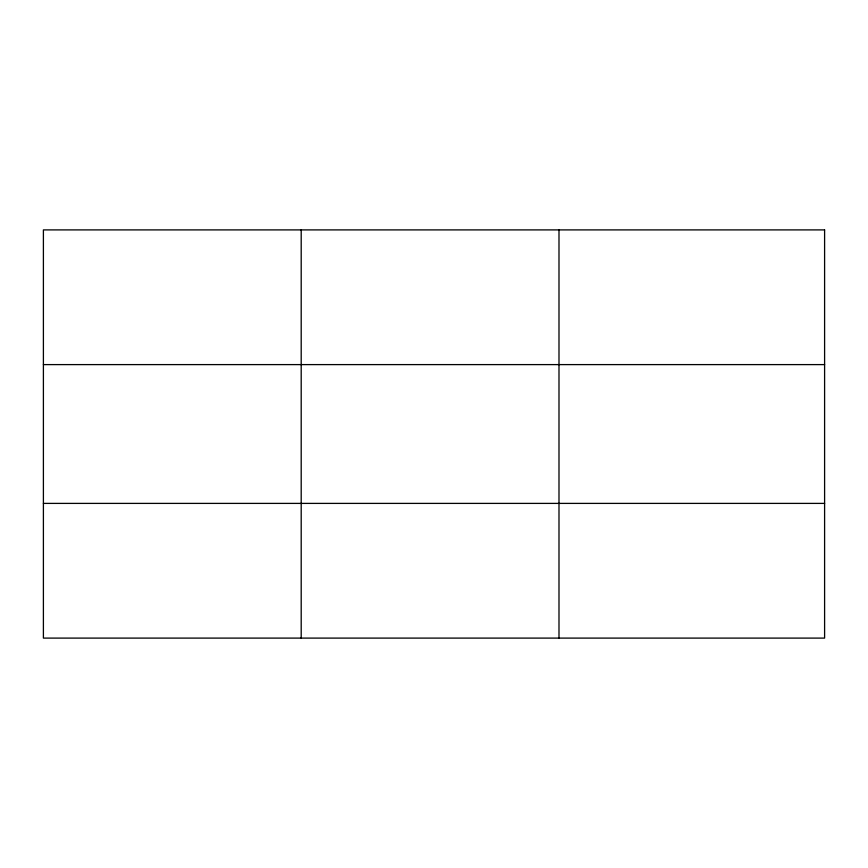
<?xml version="1.0" encoding="UTF-8"?>
<svg xmlns="http://www.w3.org/2000/svg" width="868" height="868" viewBox="0 0 868 868"><rect width="100%" height="100%" fill="white"/><g stroke="black" fill="none" stroke-linecap="round" stroke-linejoin="round"><path stroke-width="1.3" d="M301.196 229.901L301.196 638.099M558.992 229.901L558.992 638.099M43.4 364.603L824.6 364.603M43.4 503.397L824.6 503.397M824.6 229.901L824.6 638.099L43.4 638.099L43.4 229.901L824.6 229.901"/></g></svg>
